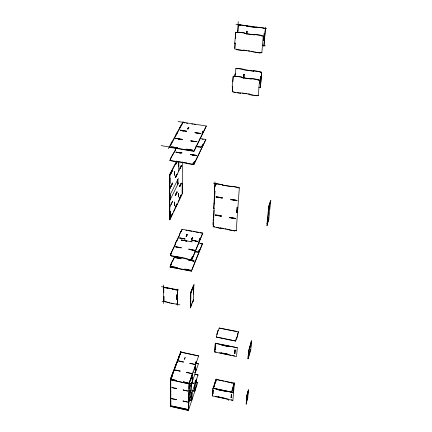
<?xml version="1.0" encoding="UTF-8"?>
<svg xmlns="http://www.w3.org/2000/svg" width="432" height="432" viewBox="0 0 432 432"><rect width="100%" height="100%" fill="white"/><g stroke="black" fill="none" stroke-linecap="round" stroke-linejoin="round"><path stroke-width="0.65" d="M174.301 370.645L174.301 369.862M175.117 244.01L175.424 244.312L175.117 244.01L179.593 234.808L179.291 234.754L179.593 234.808M175.176 207.436L177.093 203.899L175.495 207.495L175.176 207.436L176.774 204.109L177.093 204.163M175.522 195.485L177.136 191.911L175.522 195.485L175.198 195.156L176.818 191.851M177.206 174.031L175.559 177.574L175.225 177.514L176.326 175.057M170.489 158.749L170.489 158.447L170.84 158.809L170.489 158.749L175.613 149.85L175.273 149.494L176.121 147.901M175.295 136.188L175.295 135.88L175.64 136.242L175.295 136.188L177.017 132.737L177.363 132.797M175.559 177.574L181.64 165.272L180.041 168.707L180.041 168.426M175.37 370.321L175.451 369.932L180.052 371.099M175.63 257.807L175.721 257.359L181.03 258.601M175.657 247.028L175.748 246.575L181.121 247.822M176.008 138.267L175.905 138.769L176.008 138.267L182.061 139.25L181.958 139.752L180.749 139.558M176.224 363.965L177.628 360.979L177.622 362.07M176.445 299.101L176.548 294.997L176.845 295.056L176.828 298.955L176.445 299.101L176.548 294.997M175.117 244.258L176.65 240.613M176.747 299.16L176.845 295.056M176.645 240.856L176.953 240.667M176.477 399.557C167.087 397.354 173.021 399.724 176.553 399.346M171.99 387.191C171.482 387.947 176.737 389.097 176.602 388.201M177.044 256.883L170.321 255.388L171.682 255.647L171.59 256.095L177.044 257.126L177.136 256.678L185.02 258.169L184.928 258.617L190.415 259.654L190.507 259.205L191.878 259.465L202.775 233.059L182.083 229.279L179.291 234.997M171.461 160.418L171.461 160.726L169.949 160.472L169.949 160.164L171.461 160.418L171.364 160.915L177.422 161.935L177.525 161.438L186.295 162.907L186.192 163.409L192.294 164.43L192.391 163.933L193.919 164.192L205.886 139.455L199.994 138.499M176.629 380.452L171.974 379.264L171.893 379.652M177.093 267.505L177.001 267.948L177.093 267.505L171.709 266.474L171.617 266.922L172.816 267.149M177.044 257.126L177.136 256.678M177.422 161.935L177.525 161.438M177.768 184.388L177.79 179.55M177.439 290.201L172.843 289.3L177.525 289.996L177.455 304.16L176.17 303.901M177.86 184.199L177.881 179.366M177.449 305.397L177.525 289.073M177.698 361.562L180.911 351.648L170.289 379.226L170.672 406.814L170.559 379.285L180.911 351.648M178.724 171.029L178.778 161.698M178.497 357.901L179.782 354.299L180.041 354.537L179.782 354.299M179.842 198.164L179.523 198.374L181.386 194.94L178.114 201.884M179.599 186.44L181.489 183.028L179.923 186.5L179.599 186.44L181.17 183.244M178.762 361.217L178.837 360.839L183.389 361.984M179.604 238.21L179.69 237.773L184.988 238.999L179.604 237.967M179.923 186.5L179.923 186.224M180.322 127.705L179.982 127.337L179.982 127.645L181.645 124.308L181.98 124.67M184.972 131.371L186.295 131.587L186.392 131.101L180.436 130.14L180.338 130.626M180.776 231.698L181.078 231.509M179.977 371.309L180.058 370.915M180.938 258.811L181.03 258.363M181.03 248.033L181.121 247.579M181.958 139.752L182.061 139.25M181.597 239.944L181.505 240.386L181.597 239.944L192.321 241.931M180.652 351.594L180.652 351.983L198.688 355.952M182.207 183.438L182.11 193.547L182.423 193.601L182.725 161.919M182.083 229.279L181.078 231.752M183.103 122.618L183.109 122.315L169.565 147.334L193.909 151.351L206.334 126.009L178.027 121.505M184.167 240.629L183.103 240.678M184.907 239.193L184.993 238.756M186.295 131.587L186.392 131.101M190.814 386.246L192.348 381.791L192.278 374.069L189.178 382.979L188.66 409.563L187.531 409.309L187.456 409.687L182.941 408.688L183.017 408.31L171.958 406.075M187.677 401.971L183.044 401.177L183.119 400.793M183.19 390.042L187.823 391.052L183.19 390.042L183.265 389.653M183.292 382.12L183.373 381.731L188.055 382.925M184.788 269.438L184.874 268.996L190.285 270.27M184.928 258.617L185.02 258.169M186.192 163.409L186.295 162.907M186.478 149.153L192.667 150.174L186.478 149.153L186.376 149.656M185.015 357.496L184.383 359.397L185.274 357.55M186.872 234.598L186.143 236.498L186.872 234.598L187.175 234.652L186.446 236.558L187.175 234.652M186.829 241.369L186.916 240.932L181.51 240.138M187.677 129.109L188.492 127.267L188.833 127.327L188.017 129.163M186.635 372.735L186.716 372.341L191.344 373.334L191.268 373.718L192.424 373.966M188.617 260.264L188.708 259.816L194.044 261.063L188.622 260.026M188.806 249.485L188.903 249.032L194.303 250.285M190.577 154.327L190.474 154.829L190.577 154.327L196.587 155.326L196.484 155.822L196.587 155.326M187.456 409.687L187.531 409.309M187.601 402.181L183.044 401.004M187.979 383.135L188.055 382.741M190.199 270.475L190.291 270.027M190.415 259.654L177.136 256.921M192.294 164.43L192.391 163.933M190.507 259.205L191.873 259.708L202.775 233.059M188.595 398.05L188.26 398.201L188.39 394.978M191.689 239.085L192.407 237.411L192.71 237.465L191.992 239.382L191.689 239.085L192.407 237.411M190.42 301.876L190.804 301.725L190.42 301.876L190.696 292.583L192.478 287.836L192.775 288.122L193.828 285.444L193.525 285.385L192.478 287.836M188.519 398.261L188.584 395.248L188.968 395.102M191.452 304.015L191.749 304.074L190.696 306.801L190.399 306.742L190.507 301.666M188.568 399.362L188.698 393.028M194.378 161.541L193.558 163.523L194.378 161.541L194.729 161.6L193.909 163.582L194.729 161.6M170.672 406.453L188.428 410.4L170.672 406.285L170.91 405.621M189.151 383.389L188.59 409.774L170.834 405.826L170.732 379.399L170.559 379.858L188.989 383.848L170.559 379.674L180.905 352.037M190.598 307.789L190.939 291.681M171.153 264.438L170.845 264.379L171.153 264.438L170.078 267.111L191.371 271.188L202.419 243.756L198.461 243.022M193.909 151.351L206.334 126.009M189 388.071L189.13 385.279M188.822 401.236L188.563 401.009L189.184 399.179L189.443 399.411L189.027 400.626M191.878 258.498L192.613 256.711L192.299 256.651L191.554 258.682L192.613 256.711M192.386 164.241L193.914 164.495L193.919 164.192M189.065 388.373L189.259 388.643L189.4 385.339M189.896 363.577L189.972 363.199L194.54 364.349M193.763 240.829L192.575 240.608L192.661 240.17L197.991 241.402M192.299 256.651L192.607 256.959M192.661 240.17L192.575 240.608M191.749 304.074L191.446 304.231M190.696 292.583L190.998 292.642L192.067 289.921L191.77 289.634M189.859 394.783L189.95 390.911M190.372 380.57L191.624 377.12M192.445 302.265L192.143 302.427L192.44 302.486L193.482 299.576L193.185 299.516M188.822 402.052L188.514 401.981L190.064 397.418L190.21 390.971M189.351 400.021L191.819 400.162L192.008 392.818M189.356 399.854L191.754 400.372L191.938 393.023L190.814 392.607M191.263 373.729L191.344 373.334M193.957 261.274L194.049 260.825M194.216 250.495L194.308 250.042M190.706 399.919L190.631 400.291M190.879 392.569L189.599 392.116M189.059 390.879L190.949 391.289L191.209 383.416L189.178 382.979M193.315 294.133L193.46 288.079M190.949 391.289L191.209 383.416M193.433 301.498L193.844 284.72M192.186 377.595L192.348 381.791M192.229 381.71L192.343 377.195M192.299 381.505L192.397 377.633M192.445 375.694L192.499 373.761M192.467 390.852L194.902 390.998M193.936 383.605L194.011 383.238L191.462 382.687M194.47 364.549L194.546 364.165M197.608 252.326L197.694 251.894L195.059 251.402M200.637 147.004L200.54 147.485L200.637 147.004L196.036 146.248M193.801 390.76L193.725 391.127M194.67 388.746L194.346 388.892L194.497 385.749L194.621 390.388M194.886 370.105L195.048 366.806L195.151 370.165M194.6 388.946L194.756 385.803M194.859 382.655L195.458 380.743L195.707 380.97M195.421 363.415L195.68 363.652L196.29 361.73L195.685 363.474M198.693 251.408L199.39 249.48L199.692 249.534L198.693 251.408L198.995 251.462L199.692 249.534M201.749 146.632L202.522 144.763L202.851 145.114L202.09 146.691L201.749 146.632L202.516 145.06L202.851 145.114M195.124 383.648L194.837 391.203L192.472 390.685M195.118 382.709L195.712 380.797M195.685 364.592L195.388 372.535L192.958 372.017M198.995 251.462L198.698 251.17M199.319 240.489L200.016 238.81L199.708 238.75L199.006 240.678L200.016 238.81M202.09 146.691L202.862 144.817M195.226 388.438L195.485 388.325L195.091 389.648M195.793 369.598L196.047 369.83L195.793 369.598L195.394 370.759M195.62 363.015L196.031 361.676M199.708 238.75L200.005 239.053M202.403 132.586L202.927 131.242L203.272 131.296L202.5 132.851L202.154 132.791L202.927 131.242M195.917 383.195L196.02 379.852M194.605 390.933L196.069 386.591L196.274 379.906M195.901 381.953L197.802 382.531L195.826 382.104M194.848 374.15L198.056 375.008L195.485 374.458M195.172 363.004L198.423 363.868L195.82 363.317M191.371 271.188L202.419 243.756M205.886 139.455L193.914 164.495M214.769 226.859L213.235 226.8L213.219 219.672L213.635 219.532L213.219 219.672M213.727 208.251L214.153 208.105L213.727 208.251L214.488 200.578M214.472 191.5L214.904 191.36L214.472 191.5L214.699 186.419L215.131 186.278L215.249 183.719L216.767 183.978L216.783 183.681L216.68 184.178L215.163 183.919L215.05 186.478L214.699 186.419M213.197 221.832L213.008 224.397M213.251 220.649L213.3 219.467M213.813 208.046L214.979 181.883M213.235 226.8L213.343 224.456M213.554 219.731L214.067 208.31M213.948 203.353L214.288 203.413L214.817 191.56M213.7 218.187L214.061 210.125M214.547 199.26L214.904 191.36M223.798 228.49L220.568 227.907L220.477 228.382L214.688 227.065M221.119 216.27L221.216 215.789L221.119 216.27L215.239 215.222L215.33 214.742M216.778 196.754L222.178 197.694L222.167 197.98L216.081 197.138L216.178 196.646M220.477 228.382L220.568 227.907M222.08 198.185L222.178 197.694M222.772 185.22L231.665 186.532L222.772 185.22L222.869 184.723L213.37 183.098M222.853 185.02L222.869 184.723M212.382 395.928L212.863 388.066L233.566 392.542L232.87 400.394L212.382 395.928L212.76 389.977M214.769 352.026L215.309 343.186L237.319 347.728L236.536 356.557L214.769 352.026L215.309 343.186M212.798 393.73L213.035 390.425L213.305 390.485L213.068 393.784L212.868 393.514M215.735 346.48L215.503 349.601L215.217 349.537L215.482 345.838M213.1 389.275L215.984 379.112L216.124 381.429M215.217 349.537L215.449 346.421M215.503 349.601L215.768 345.902M213.413 388.562L216.254 379.166M216.259 337.046L235.624 341.015L216.259 337.046L218.084 330.431L218.365 330.696L218.084 330.431M217.161 334.152L216.869 334.093M214.256 385.868C213.143 385.825 215.892 381.337 215.136 382.131M232.2 86.373L232.664 86.254L232.2 86.373L233.248 76.194L234.911 76.437L233.161 76.367L232.848 81.81L232.551 81.578M234.673 43.216L235.154 43.103L234.673 43.216L235.656 34.474M233.993 91.838L232.27 91.768L232.578 86.432M236.504 49.518L243.346 50.485L236.417 49.691L236.531 49.14L234.733 49.07L235.067 43.27M235.051 38.032L235.359 38.254L235.699 32.335L237.519 32.411L235.699 32.335M232.627 86.918L232.27 91.768M234.857 48.254L235.154 43.103M235.721 33.302L235.786 32.173M219.24 328.055L238.388 331.733L236.741 338.364L236.461 338.099L236.741 338.364M237.254 92.68L240.532 93.172L233.89 92.362L233.912 92.016M234.824 76.61L234.932 76.075L241.596 77.058L241.488 77.593L251.138 79.013L251.246 78.478L257.958 79.466C257.315 81 262.094 79.952 257.926 79.823M236.417 49.691L236.439 49.307M237.433 32.573L237.546 32.017L244.496 32.972L244.388 33.529L254.459 34.916L254.567 34.36L261.576 35.321C260.885 36.914 265.896 35.802 261.544 35.71M234.911 76.583C234.225 75.53 235.91 73.235 235.067 73.969M237.508 32.789C236.72 31.628 238.583 30.397 237.622 30.931M234.992 76.41L235.148 73.802M237.595 32.632L238.248 21.6M235.44 74.023L235.845 68.472L237.476 68.71L237.497 68.353L244.042 69.309L243.94 69.833L253.411 71.21L253.514 70.681L260.107 71.642L259.999 72.166L261.727 72.236L259.999 72.166M238.01 30.985L238.442 24.986L240.143 25.218L240.17 24.829L240.057 25.375L238.442 24.986M235.845 68.472L237.395 68.877L237.497 68.353M228.334 399.173L218.36 396.857L225.428 398.396M225.995 391.284L218.797 389.956L218.873 389.561M221.611 345.141L229.192 346.707L221.681 344.925M221.179 352.912L224.316 353.365M233.491 230.515L236.266 230.747L234.803 230.483L234.711 230.958L228.874 229.9L228.965 229.424L227.675 229.192M235.629 218.635L229.635 217.787L229.727 217.307M236.812 200.75L236.909 200.259L236.812 200.75L230.769 199.697L230.866 199.206M231.584 186.732L231.682 186.235L237.811 187.283L237.713 187.78L239.328 187.844L237.794 187.58M240.451 93.355L240.559 92.826L250.058 94.257L248.157 93.971M243.259 50.657L243.373 50.107L246.672 50.571M243.94 69.833L244.042 69.309M246.883 26.303L246.991 25.758L246.883 26.303L256.759 27.643L256.867 27.097L256.759 27.643M243.443 78.116L243.772 74.293L244.145 74.347L243.94 77.393M246.434 33.971L246.694 31.163L246.559 33.151M243.562 77.339L243.772 74.293M243.815 78.176L244.145 74.347M246.823 34.025L247.082 31.217L246.947 33.205M234.711 230.958L234.803 230.483M235.553 218.84L235.651 218.36M237.713 187.78L237.811 187.283M237.109 212.382L237.53 207.279L237.109 212.382L236.763 212.323L237.109 207.419L237.935 207.349M236.763 212.323L237.184 207.22M236.191 230.953L239.328 187.844M225.931 391.5L226.006 391.106M229.684 340.027L229.765 339.606M228.695 354.278C229.025 355.163 226.541 353.16 225.569 353.624M256.559 95.78L256.592 95.429L258.32 95.499L256.667 95.251L256.559 95.78L249.95 94.786L249.977 94.435M251.138 79.013L251.246 78.478M260.059 53.028L260.091 52.65L261.895 52.72L260.167 52.477L260.059 53.028L243.373 50.107M254.459 34.916L254.567 34.36M250.058 94.257L249.95 94.786M253.276 51.505L253.168 52.056M253.411 71.21L253.514 70.681M228.312 400.545L228.409 399.314M231.007 397.688L231.314 394.389L231.59 394.448L231.277 397.748L231.066 397.472M231.471 392.467L231.503 392.094M235.154 350.503L234.857 353.619L234.565 353.56L234.911 349.861M234.857 353.619L235.202 349.92M232.254 389.75L232.524 389.81L233.604 385.922L233.318 386.041M257.85 80.001L257.958 79.466M261.463 35.878L261.576 35.321M237.568 334.6L238.388 331.733M237.859 334.66L237.584 334.395M233.496 390.447L233.669 388.39M233.928 385.252L234.117 382.995L234.387 383.054L233.75 390.695L233.059 393.12M263.633 28.577L265.432 28.652L263.633 28.577L263.741 28.031L256.792 27.259M258.244 95.683L259.61 80.071M261.819 52.893L263.293 35.953M259.924 83.02L260.512 76.739L260.89 76.799L260.372 82.901L259.924 83.02L260.372 82.901M263.515 40.338L264.146 33.556L264.541 33.61L263.979 40.23L263.515 40.338L263.979 40.23M260.302 83.074L260.89 76.799M263.903 40.397L264.541 33.61M258.773 87.599L260.356 87.669L261.652 72.409M262.251 45.139L263.947 45.371L265.356 28.809M261.727 72.236L260.356 87.669M263.893 46.721L265.561 27.113M248.125 356.378L248.789 350.093L251.348 340.945L251.64 341.005L250.765 349.607L248.227 358.765L247.936 358.706L248.184 356.157L248.476 356.216L248.184 356.157M248.227 358.765L249.08 350.152L251.64 341.005M249.026 355.617L248.713 355.752M249.804 347.841L249.529 347.582L249.804 347.841L250.868 343.91L250.576 343.85L250.868 343.91M250.042 352.08L249.772 351.821M250.744 346.901L250.949 344.914M251.149 342.927L251.348 340.945M246.753 400.064L246.434 400.216L246.753 400.064L246.526 402.246L247.018 394.87L247.747 392.013L247.995 392.24M246.299 404.098L247.304 394.394M246.737 397.289L247.05 397.138L247.018 394.87M246.267 402.187L247.703 397.786M247.747 392.013L248.465 390.463M247.72 395.069L247.925 393.071M248.065 391.738L248.206 390.409M247.649 398.309L248.54 389.729M267.592 217.771L268.002 217.625L267.592 217.771L268.866 206.118L270.275 201.652L270.621 201.712M266.981 223.943L267.262 223.036L267.581 223.371L267.608 223.096L267.327 224.003L266.981 223.943L267.656 217.566M267.089 225.85L269.438 203.661M267.327 224.003L268.002 217.625M268.11 212.868L268.526 212.722L269.217 206.177L268.866 206.118M269.714 203.429L269.741 203.143L270.065 203.488M270.135 202.97L270.275 201.652M268.591 220.725L270.778 200.291M246.04 404.19L247.882 397.213M246.861 396.403L248.616 389.783M247.936 358.706L248.783 355.649M249.064 354.51L249.755 352.021M249.971 351.378L250.479 349.547L250.765 349.607M232.87 400.394L231.158 399.789M233.037 392.045L233.345 390.982M233.566 392.542L212.798 388.276M231.779 392.153L234.387 383.054M234.117 382.995L231.487 392.288L223.031 390.458M231.325 383.206L231.655 382.061M237.319 347.728L215.239 343.397M234.565 353.56L234.922 353.403M222.372 390.544L221.249 390.074M218.349 397.035L218.425 396.641M235.64 340.81L236.461 338.099M235.624 341.015L236.444 338.305M236.758 338.159L237.875 334.454M218.797 389.956L225.941 391.322M229.192 346.707L229.279 346.291L222.944 345.19M266.868 225.682L268.942 218.965M268.898 206.998L270.869 200.74M221.189 352.712L221.108 353.128L228.679 354.472M222.032 338.456L222.113 338.035M216.859 334.298L218.074 330.637M218.365 330.696L219.251 327.85M188.428 410.4L197.807 382.363M195.232 388.271L194.902 390.064M189.389 398.574L190.064 397.418M188.816 402.219L198.061 374.836M190.809 392.774L190.885 392.396M195.448 371.569L196.052 369.652M191.727 382.59L191.187 384.161L191.452 384.215L191.192 383.983M190.771 385.555L191.862 382.374M190.825 386.035L198.428 363.69M188.989 383.848L198.693 355.774M189.448 383.038L192.542 374.128M170.905 404.158L170.645 404.104M170.57 404.314L170.635 401.166M170.894 401.225L170.559 401.377M171.941 398.725L172.017 398.342M176.634 380.273L176.553 380.662L171.893 379.474M183.389 361.805L183.314 362.183L178.767 361.039M170.64 398.93L170.883 398.266M170.856 391.138L170.591 391.079M170.867 394.157L170.608 394.097M170.591 387.785L170.84 387.121M170.829 383.864L170.483 384.016L170.548 380.695M170.591 387.607L170.84 386.942M171.887 377.19L172.589 375.3M170.813 380.754L170.467 380.905M171.223 377.314L172.573 373.529L172.838 373.766M176.224 363.787L174.906 367.481L176.267 364.608M170.807 379.193L174.955 368.118M190.328 307.957L193.676 299.273M190.399 306.742L190.82 305.651M190.399 293.944L194.103 284.531M231.682 186.235L237.735 187.488M167.713 302.443L172.859 303.691L172.946 303.259M216.081 197.138L222.167 197.98M197.996 241.153L197.91 241.596L192.58 240.365M167.713 302.659L167.8 302.233L162.027 301.304M172.843 289.3L172.93 289.094M260.512 76.739L260.815 76.966M190.917 241.672L192.71 237.465M163.885 296.384L163.858 301.671L163.885 296.384L163.588 296.33L163.798 296.595M167.605 288.274L167.692 287.836L167.605 288.274L163.685 287.501L163.501 296.536M260.107 71.642L253.438 70.853M163.453 292.637L163.447 285.012M163.75 292.696L163.777 287.296L172.843 289.073M170.845 264.379L174.593 256.662M170.845 264.622L172.406 260.858M170.078 267.111L171.153 264.681M172.406 261.095L172.714 261.155L174.863 256.295M171.59 256.095L171.682 255.647M170.327 255.636L171.121 253.865L170.807 253.562L171.121 253.865M170.807 253.805L175.424 244.312M176.953 240.91L179.593 235.051M170.807 253.562L175.424 244.069M179.291 234.754L180.776 231.455M170.321 255.388L171.121 253.622M264.146 33.556L264.465 33.772M233.89 92.362L235.942 92.48M241.596 77.058L234.846 76.253M241.488 77.593L251.219 78.835M180.301 196.501L181.073 194.886M170.959 216.221L171.509 215.077M179.523 198.374L181.073 195.151L181.386 195.205M169.873 219.224L172.66 213.149L171.013 216.853M173.545 211.41L174.976 208.435M176.656 161.055L169.344 175.127L169.549 219.748L169.879 219.807L182.423 193.601M179.863 185.636L180.646 184.037M175.198 195.426L176.812 192.127L177.136 192.181M169.825 207.122L172.643 201.085L170.975 204.773M202.748 132.64L203.261 131.603L202.916 131.549M178.54 182.828L170.008 200.054L169.987 195.161L178.34 178.443M170.867 185.83L172.006 183.589M179.982 167.843L181.046 165.742M170.867 186.116L172.006 183.875M175.225 177.514L176.877 174.258M179.982 168.124L181.31 165.499M169.744 188.773L172.627 183.082L172.292 183.028L172.627 183.368L172.627 183.082M169.744 189.065L172.627 183.368M169.603 183.271L170.041 183.136L170.019 178.06L169.679 178.006L169.603 183.271L170.041 183.136M178.751 166.698L178.767 162.956M244.388 33.529L254.54 34.749M170.019 178.06L169.576 178.2M169.69 176.121L172.611 170.192L172.271 170.132L170.829 173.205M177.255 161.525L175.581 164.749L176.98 161.768M244.496 32.972L237.454 32.184M169.879 219.807L169.684 175.187L176.99 161.109M172.611 170.192L170.883 173.821M188.833 127.327L188.023 128.855L187.682 128.801L188.492 127.267M170.489 158.447L175.613 149.548L175.273 149.494M175.273 149.791L176.121 148.203M169.949 160.164L170.834 158.506M169.949 160.472L170.84 158.809M180.436 130.14L186.3 131.279M168.291 148.64L183.13 121.608M172.228 141.782L172.579 141.523L172.228 141.469L170.446 145.033L170.446 144.72L170.797 145.093M235.872 24.246L266.749 28.442M240.084 24.991L246.91 25.915M246.964 26.141L256.84 27.486M246.613 31.325L247.001 31.379M254.486 34.522L261.495 35.489M262.3 45.349L265.405 45.781M247.995 50.76L249.971 51.041M251.294 51.224L252.617 51.413M254.502 52.061L256.381 52.326M257.634 52.504L259.513 52.769M237.416 68.526L243.961 69.476M244.015 69.66L253.487 71.037M243.691 74.461L244.064 74.515M251.165 78.651L257.882 79.639M242.455 93.112L246.888 93.776M251.354 94.802L253.336 95.105M254.653 95.299L255.976 95.499M183.767 122.726L185.096 122.936M186.419 123.147L187.747 123.358M191.727 123.989L193.055 124.2M194.378 124.416L195.707 124.627M188.492 127.575L188.833 127.629M182.417 130.772L183.74 130.982M185.069 131.193L186.392 131.409M195.68 132.905L200.34 133.655M182.32 130.945L183.649 131.161M198.52 133.553L199.719 133.747M177.017 133.051L177.363 133.105M201.949 139.115L203.256 139.331M175.905 138.456L181.958 139.444M176.008 138.575L177.217 138.775M178.427 138.969L179.636 139.169M180.851 139.363L182.061 139.563M191.425 141.086L193.25 141.383M194.47 141.583L195.685 141.782M178.324 139.163L179.534 139.358M191.327 141.28L192.542 141.48M201.76 146.335L202.1 146.389M195.944 146.432L200.551 147.182M197.343 146.761L198.655 146.977M172.66 147.188L176.963 147.895M188.33 149.769L189.567 149.974M190.804 150.179L192.661 150.487M175.019 147.782L176.245 147.987M188.233 149.963L189.47 150.169M190.706 150.368L191.943 150.574M161.131 145.627L193.914 151.038M190.48 154.526L196.49 155.52M176.639 152.318L181.278 153.09M190.571 154.629L196.576 155.628M179.188 152.955L180.517 153.176M192.278 155.126L193.477 155.326M194.373 161.843L194.724 161.903M193.568 163.22L193.919 163.28M171.358 160.612L177.422 161.627M186.197 163.102L192.299 164.128M177.52 161.741L186.289 163.215M172.271 170.429L172.611 170.483M169.565 174.706L169.906 174.76M169.344 175.127L169.684 175.187M216.697 183.881L222.788 184.923M175.225 177.228L175.559 177.287M269.179 204.93L269.498 205.281L269.147 205.216M232.076 199.417L233.285 199.627M234.495 199.838L235.699 200.048M216.092 196.852L222.097 197.894M230.791 199.411L236.833 200.464M231.455 199.6L236.887 200.545M175.198 195.156L175.522 195.21M169.987 195.161L169.652 195.102L169.657 196.328M268.175 212.663L268.526 212.722M237.109 207.419L237.454 207.484M236.839 212.117L237.184 212.177M268.38 219.429L268.72 219.488L268.137 221.562L267.797 221.503M216.643 214.974L219.91 215.557M231.044 217.539L234.992 218.241M215.249 214.947L221.135 215.995M229.651 217.512L235.575 218.565M215.973 215.136L221.2 216.065M230.369 217.701L234.97 218.522M213.322 226.595L214.283 226.768M225.094 228.722L226.384 228.96M216.691 227.475L232.195 230.283M185.96 230.234L187.25 230.467M188.546 230.704L191.776 231.298M193.072 231.53L194.362 231.768M195.653 232.006L198.887 232.594M200.178 232.832L202.765 233.302M186.867 234.841L187.175 234.895M186.143 236.255L186.451 236.309M192.402 237.654L192.704 237.708M180.927 238.459L182.255 238.702M194.945 241.045L196.128 241.267M200.432 243.626L202.408 243.994M185.231 241.072L186.295 241.272M175.657 246.78L181.035 247.784M188.811 249.242L194.222 250.252M176.251 247.142L179.237 247.698M190.01 249.712L193.612 250.382M194.983 251.597L197.613 252.088M194.972 251.834L196.29 252.083M175.63 257.564L180.938 258.574M176.218 257.915L179.761 258.59M189.805 260.491L190.993 260.712M192.175 260.939L193.363 261.16M171.617 266.679L177.088 267.743M184.788 269.201L190.204 270.238M174.01 267.376L175.208 267.608M185.387 269.557L186.592 269.784M187.796 270.016L189 270.248M170.078 266.868L191.376 270.95M191.765 289.861L192.067 289.921M161.406 286.605L178.697 289.996M163.539 292.432L163.836 292.491M190.588 297.772L190.885 297.832L190.501 297.983M176.461 295.207L176.758 295.267M176.531 298.895L176.828 298.955M163.944 301.466L166.514 301.979M168.442 302.584L169.727 302.837M171.013 303.097L172.303 303.35M172.859 303.469L179.906 304.868M219.899 328.19L236.39 331.533M248.789 350.093L249.08 350.152M248.53 352.679L248.821 352.739M215.411 346.054L215.698 346.113M234.846 350.077L235.138 350.136M248.47 352.895L248.762 352.96M215.287 349.326L215.573 349.385M214.839 351.81L216.157 352.085M219.451 352.771L230.661 355.104M231.984 355.379L234.619 355.93M180.905 352.22L198.029 355.817M189.902 363.398L194.476 364.37M175.37 370.143L179.982 371.12M186.64 372.557L191.273 373.54M234.101 383.189L216.243 379.366L213.424 388.379L218.268 389.432M216.869 379.679L223.884 381.181M225.158 381.456L234.085 383.368M247.271 393.8L247.255 393.973M191.398 382.887L193.941 383.438M170.888 379.021L171.18 379.085M183.298 381.942L187.979 382.952M189.221 383.216L191.138 383.627M212.971 390.636L213.241 390.695M231.255 394.605L231.53 394.664M246.974 399.508L246.958 399.676M189.016 390.641L191.025 391.079M212.447 395.712L212.744 395.777M215.563 396.392L218.117 396.949M171.914 387.401L176.526 388.411M183.659 408.451L186.883 409.169M172.6 406.388L175.808 407.101M163.588 296.33L163.679 303.507M170.084 194.962L170.105 199.854M169.911 175.7L169.938 183.33M170.516 391.289L170.527 394.308M170.921 186.451L170.921 186.737M172.249 155.153L172.249 155.455M174.344 202.03L174.344 205.556L174.344 202.03M174.371 171.52L174.366 175.289L174.371 171.52M176.45 407.074L176.45 407.074M178.513 193.45L178.497 196.96L178.513 193.45M194.254 372.292L194.254 372.292M246.505 401.296L246.742 401.517L246.505 401.296M170.17 215.978L170.149 211.264L170.17 215.978M196.911 141.669L190.723 140.87L196.911 141.669M201.015 133.45L194.929 132.667L201.015 133.45M181.942 152.896L175.873 152.102L181.942 152.896M177.579 147.685L171.326 146.864L177.579 147.685"/></g></svg>
